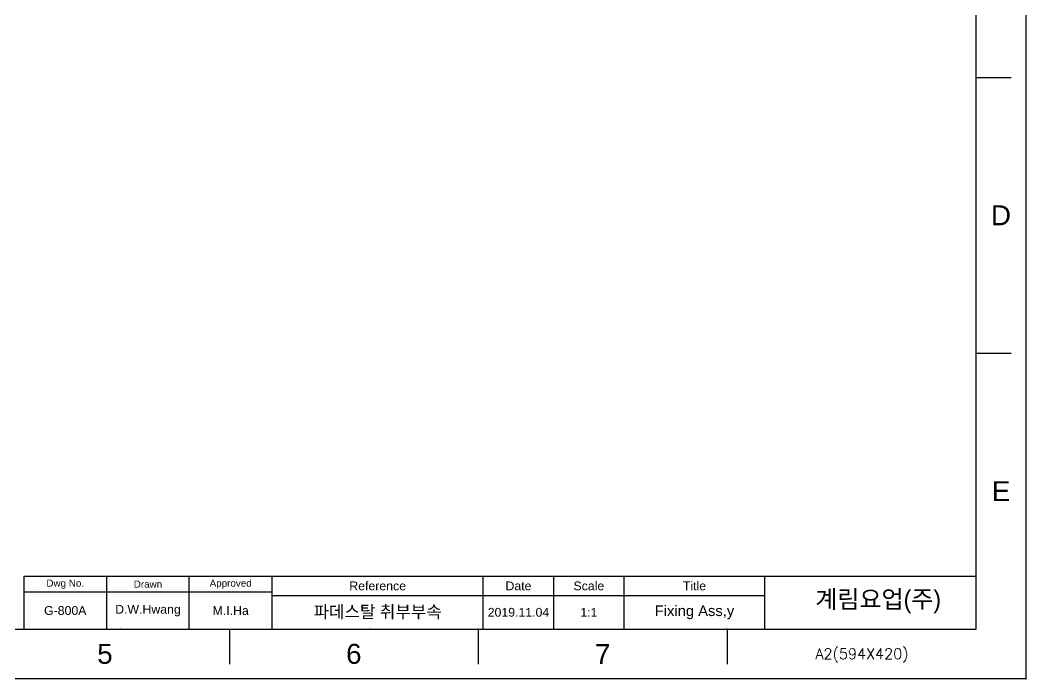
# Model space of a CAD drawing. Header units: millimetres. Extents: x 480 to 1074, y -563 to -143.
# Drawn here: x 788.5 to 1074.2, y -562.6 to -375.5 of the extents above; entities that cross this region are included whole.
import ezdxf

# ---------------------------------------------------------------- set-up
doc = ezdxf.new("R2010")
doc.units = ezdxf.units.MM
doc.linetypes.add('CENTERX2', pattern=[101.6, 63.5, -12.7, 12.7, -12.7])
for name, color, linetype in [('1', 2, 'Continuous'), ('FORM', 7, 'Continuous'), ('TEXT', 2, 'Continuous')]:
    doc.layers.add(name, color=color, linetype=linetype)
doc.styles.add('ROMANS', font='romans.shx', dxfattribs={"bigfont": 'whgtxt.shx'})
doc.styles.get("Standard").update_dxf_attribs({"font": 'arial.ttf'})

msp = doc.modelspace()

# ---------------------------------------------------------------- linework, layer by layer
for p, q in [((1060.08383, -548.42021), (1060.08383, -156.70304)), ((1060.08383, -391.73334), (1070.08383, -391.73334)), ((1060.08383, -470.07678), (1070.08383, -470.07678)), ((494.42726, -548.42021), (1060.08383, -548.42021)), ((847.96261, -548.42021), (847.96261, -558.42021)), ((918.66968, -548.42021), (918.66968, -558.42021)), ((989.37676, -548.42021), (989.37676, -558.42021)), ((1060.08383, -562.56163), (1060.08383, -562.56163))]:
    msp.add_line(p, q)
msp.add_lwpolyline([(480.28585, -142.56163), (1074.22524, -142.56163), (1074.22524, -562.56163), (480.28585, -562.56163)], close=True)
for p in [(1060.08383, -391.73334), (1060.08383, -470.07678), (817.25554, -548.42021), (887.96261, -548.42021), (918.66968, -548.42021), (989.37676, -548.42021)]:
    msp.add_point(p)
at = {"layer": '1'}
msp.add_point((1074.22524, -562.56163), dxfattribs=at)
at = {"layer": 'FORM'}
for p, q in [((789.58383, -533.42021), (1060.08383, -533.42021)), ((789.58383, -533.42021), (789.58383, -548.42021)), ((813.08383, -533.42021), (813.08383, -548.42021)), ((836.58383, -548.42021), (836.58383, -533.42021)), ((860.08383, -548.42021), (860.08383, -533.42021)), ((920.08383, -548.42021), (920.08383, -533.42021)), ((920.08383, -548.42021), (920.08383, -533.42021)), ((920.08383, -548.42021), (920.08383, -533.42021)), ((940.08383, -548.42021), (940.08383, -533.42021)), ((960.08383, -548.42021), (960.08383, -533.42021)), ((1000.08383, -548.42021), (1000.08383, -533.42021)), ((860.08383, -537.92021), (789.58383, -537.92021)), ((860.08383, -538.92021), (1000.08383, -538.92021))]:
    msp.add_line(p, q, dxfattribs=at)
at = {"layer": 'TEXT'}
msp.add_point((836.58383, -537.92021), dxfattribs=at)

# ---------------------------------------------------------------- texts
at = {"style": 'ROMANS'}
msp.add_text(' A2(594X420)', height=3, dxfattribs=at).set_placement((1012.35992, -556.93292))
at = {"char_height": 5.65657, "attachment_point": 5}
for s, width, insert in [('D', 10, (1067.15453, -430.90506)), ('E', 10, (1067.15453, -509.24849)), ('5', 50, (812.60908, -555.49092)), ('6', 50, (883.31615, -555.49092)), ('7', 50, (954.02322, -555.49092))]:
    msp.add_mtext_dynamic_manual_height_columns(s, width=width, gutter_width=12.5, heights=[0], dxfattribs=dict(at, insert=insert))
at = {"layer": 'TEXT', "attachment_point": 5}
for s, width, insert, char_height in [('Approved', 23.5, (848.33383, -535.67021), 2), ('Dwg No.', 23.5, (801.33383, -535.67021), 2), ('Drawn', 23.5, (824.83383, -535.67021), 2), ('Reference', 60, (890.08383, -536.17021), 2.5), ('Date', 20, (930.08383, -536.17021), 2.5), ('Scale', 20, (950.08383, -536.17021), 2.5), ('Title', 40, (980.08383, -536.17021), 2.5), ('G-800A', 23.5, (801.33383, -543.17021), 2.5), ('D.W.Hwang', 23.5, (824.83383, -543.17021), 2.5), ('M.I.Ha', 23.5, (848.33383, -543.17021), 2.5), ('{\\fGulim|b0|i0|c129|p50;파데스탈 취부부속}', 60, (890.08383, -543.67021), 3.5), ('2019.11.04', 20, (930.08383, -543.67021), 2.5), ('1:1', 20, (950.08383, -543.67021), 2.5), ('Fixing Ass,y', 40, (980.08383, -543.67021), 3)]:
    msp.add_mtext_dynamic_manual_height_columns(s, width=width, gutter_width=12.5, heights=[0], dxfattribs=dict(at, insert=insert, char_height=char_height))
at = {"layer": 'TEXT', "linetype": 'CENTERX2', "insert": (1032.26044, -540.67858), "char_height": 5, "attachment_point": 5}
msp.add_mtext_dynamic_manual_height_columns('{\\fHYGothic-Medium|b0|i0|c129|p18;계림요업(주)}', width=60, gutter_width=12.5, heights=[0], dxfattribs=at)

doc.saveas('drawing.dxf')
